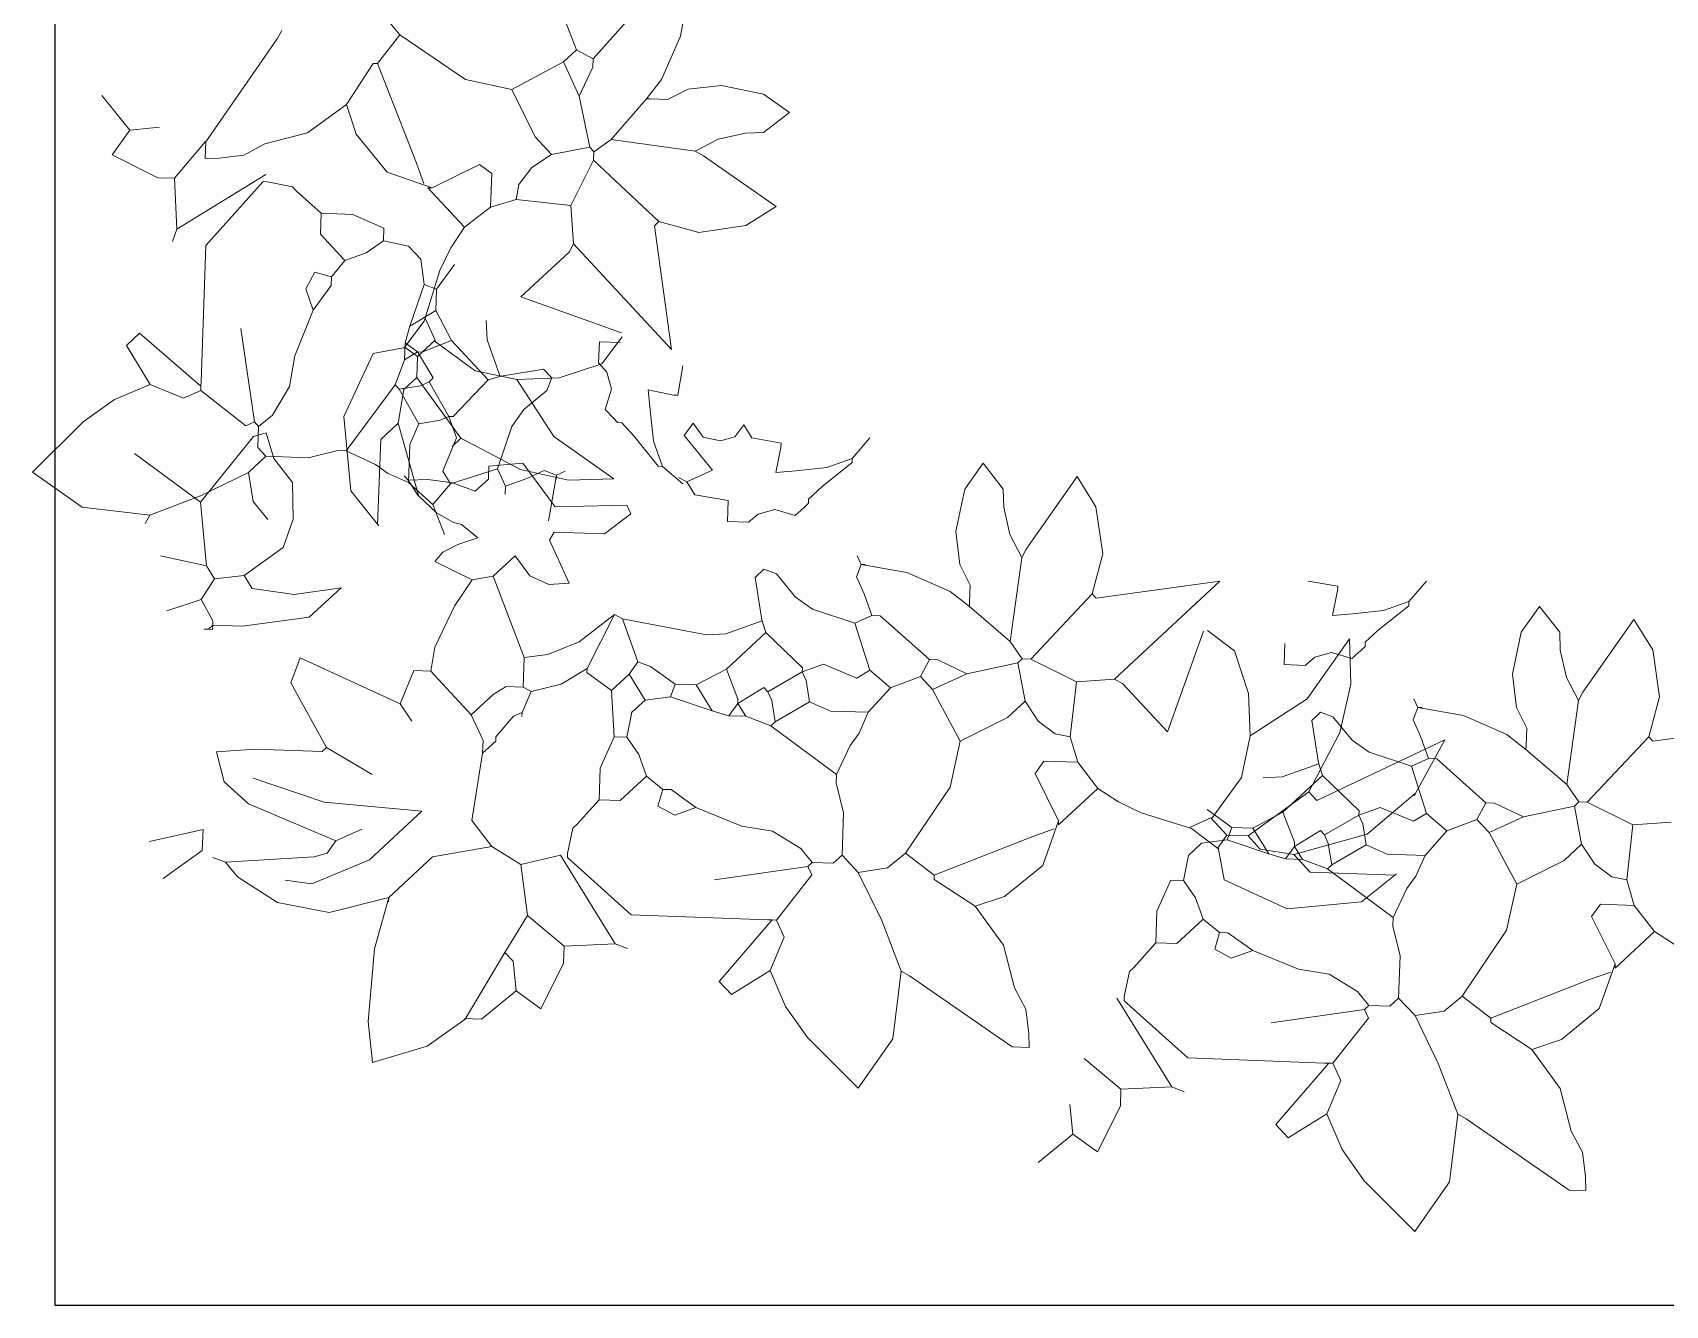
# Model space of a CAD drawing. Header units: millimetres. Extents: x 2667 to 2848, y -1 to 1765.
# Drawn here: x 2765.085 to 2766.111, y 1718.582 to 1719.382 of the extents above; entities that cross this region are included whole.
import ezdxf

# ---------------------------------------------------------------- set-up
doc = ezdxf.new("R2010")
doc.units = ezdxf.units.MM
doc.layers.add('PROIEZIONI', color=145, linetype='Continuous')
doc.layers.add('VERDE_giardino', color=74, linetype='Continuous', lineweight=9)

msp = doc.modelspace()

# ---------------------------------------------------------------- linework, layer by layer
at = {"layer": 'PROIEZIONI'}
msp.add_lwpolyline([(2767.0747, 1718.5819), (2765.0993, 1718.5819), (2765.0993, 1720.8615)], dxfattribs=at)
at = {"layer": 'VERDE_giardino'}
for p, q in [((2765.4923, 1719.3795), (2765.4973, 1719.4083)), ((2765.4374, 1719.3653), (2765.4651, 1719.3962)), ((2765.3159, 1719.3804), (2765.3066, 1719.3917)), ((2765.4197, 1719.3898), (2765.427, 1719.371)), ((2765.194, 1719.3132), (2765.2388, 1719.3779)), ((2765.2388, 1719.3779), (2765.2417, 1719.3831)), ((2765.3019, 1719.3623), (2765.3159, 1719.3804)), ((2765.3159, 1719.3804), (2765.3573, 1719.3523)), ((2765.4804, 1719.3523), (2765.4923, 1719.3795)), ((2765.4188, 1719.3633), (2765.427, 1719.371)), ((2765.427, 1719.371), (2765.4374, 1719.3653)), ((2765.4372, 1719.36), (2765.4374, 1719.3653)), ((2765.2824, 1719.3365), (2765.2993, 1719.3624)), ((2765.2993, 1719.3624), (2765.3019, 1719.3623)), ((2765.3019, 1719.3623), (2765.3262, 1719.3004)), ((2765.3863, 1719.346), (2765.4188, 1719.3633)), ((2765.4188, 1719.3633), (2765.4286, 1719.3418)), ((2765.4286, 1719.3418), (2765.4372, 1719.36)), ((2765.3573, 1719.3523), (2765.3863, 1719.346)), ((2765.3863, 1719.346), (2765.4011, 1719.3162)), ((2765.471, 1719.3402), (2765.4804, 1719.3523)), ((2765.4972, 1719.3462), (2765.4842, 1719.3397)), ((2765.5182, 1719.3486), (2765.4972, 1719.3462)), ((2765.5446, 1719.3431), (2765.5182, 1719.3486)), ((2765.1463, 1719.3204), (2765.1286, 1719.3422)), ((2765.2579, 1719.3188), (2765.2824, 1719.3365)), ((2765.2886, 1719.318), (2765.2824, 1719.3365)), ((2765.4286, 1719.3418), (2765.4354, 1719.3097)), ((2765.4488, 1719.3145), (2765.471, 1719.3402)), ((2765.471, 1719.3402), (2765.4736, 1719.3401)), ((2765.4842, 1719.3397), (2765.4736, 1719.3401)), ((2765.5609, 1719.3316), (2765.5446, 1719.3431)), ((2765.5609, 1719.3316), (2765.5445, 1719.319)), ((2765.1463, 1719.3204), (2765.1352, 1719.3049)), ((2765.1463, 1719.3204), (2765.165, 1719.3223)), ((2765.2311, 1719.3118), (2765.2579, 1719.3188)), ((2765.3081, 1719.2941), (2765.2886, 1719.318)), ((2765.4011, 1719.3162), (2765.4113, 1719.3052)), ((2765.4379, 1719.3069), (2765.4488, 1719.3145)), ((2765.4488, 1719.3145), (2765.5016, 1719.3073)), ((2765.5016, 1719.3073), (2765.516, 1719.3147)), ((2765.516, 1719.3147), (2765.5333, 1719.3186)), ((2765.5333, 1719.3186), (2765.5445, 1719.319)), ((2765.1352, 1719.3049), (2765.1638, 1719.2905)), ((2765.1744, 1719.2902), (2765.1939, 1719.3133)), ((2765.1936, 1719.3026), (2765.194, 1719.3132)), ((2765.2179, 1719.3047), (2765.2025, 1719.3029)), ((2765.2311, 1719.3118), (2765.2179, 1719.3047)), ((2765.4113, 1719.3052), (2765.3989, 1719.2969)), ((2765.4113, 1719.3052), (2765.4354, 1719.3097)), ((2765.4354, 1719.3097), (2765.4379, 1719.3069)), ((2765.4377, 1719.3016), (2765.4379, 1719.3069)), ((2765.5016, 1719.3073), (2765.5068, 1719.3044)), ((2765.5068, 1719.3044), (2765.5525, 1719.2724)), ((2765.2025, 1719.3029), (2765.1936, 1719.3026)), ((2765.3363, 1719.2841), (2765.3081, 1719.2941)), ((2765.3262, 1719.3004), (2765.331, 1719.2869)), ((2765.3363, 1719.2841), (2765.366, 1719.2989)), ((2765.366, 1719.2989), (2765.3737, 1719.2933)), ((2765.3737, 1719.2933), (2765.373, 1719.2721)), ((2765.3989, 1719.2969), (2765.3908, 1719.2862)), ((2765.4234, 1719.273), (2765.4377, 1719.3016)), ((2765.4377, 1719.3016), (2765.4788, 1719.263)), ((2765.1638, 1719.2905), (2765.1744, 1719.2902)), ((2765.1744, 1719.2902), (2765.1759, 1719.2583)), ((2765.1759, 1719.2583), (2765.2317, 1719.2926)), ((2765.2301, 1719.2881), (2765.1941, 1719.248)), ((2765.2327, 1719.288), (2765.2301, 1719.2881)), ((2765.2327, 1719.288), (2765.2485, 1719.2848)), ((2765.2485, 1719.2848), (2765.2511, 1719.2821)), ((2765.3336, 1719.2842), (2765.3566, 1719.2595)), ((2765.3336, 1719.2842), (2765.3363, 1719.2841)), ((2765.3908, 1719.2862), (2765.3891, 1719.2769)), ((2765.2511, 1719.2821), (2765.2665, 1719.2682)), ((2765.373, 1719.2721), (2765.3891, 1719.2769)), ((2765.3891, 1719.2769), (2765.4234, 1719.273)), ((2765.4234, 1719.273), (2765.4252, 1719.249)), ((2765.2665, 1719.2682), (2765.266, 1719.255)), ((2765.2665, 1719.2682), (2765.2864, 1719.2675)), ((2765.2864, 1719.2675), (2765.306, 1719.2588)), ((2765.3566, 1719.2595), (2765.373, 1719.2721)), ((2765.476, 1719.2604), (2765.4788, 1719.263)), ((2765.5039, 1719.2562), (2765.4788, 1719.263)), ((2765.5525, 1719.2724), (2765.5335, 1719.2606)), ((2765.1759, 1719.2583), (2765.173, 1719.2504)), ((2765.266, 1719.255), (2765.2814, 1719.2385)), ((2765.3057, 1719.2509), (2765.306, 1719.2588)), ((2765.3566, 1719.2595), (2765.3481, 1719.2465)), ((2765.4868, 1719.1827), (2765.476, 1719.2604)), ((2765.5335, 1719.2606), (2765.5039, 1719.2562)), ((2765.1941, 1719.248), (2765.191, 1719.1622)), ((2765.2814, 1719.2385), (2765.2948, 1719.2433)), ((2765.2948, 1719.2433), (2765.3057, 1719.2509)), ((2765.3057, 1719.2509), (2765.3215, 1719.2476)), ((2765.3215, 1719.2476), (2765.3292, 1719.2394)), ((2765.3481, 1719.2465), (2765.3411, 1719.2323)), ((2765.3921, 1719.2157), (2765.4224, 1719.2438)), ((2765.4224, 1719.2438), (2765.4252, 1719.249)), ((2765.4252, 1719.249), (2765.4868, 1719.1827)), ((2765.273, 1719.2282), (2765.2814, 1719.2385)), ((2765.3292, 1719.2394), (2765.3312, 1719.2234)), ((2765.3411, 1719.2323), (2765.3313, 1719.2005)), ((2765.3391, 1719.2205), (2765.3503, 1719.236)), ((2765.2568, 1719.2208), (2765.2625, 1719.2312)), ((2765.2616, 1719.2074), (2765.2728, 1719.2229)), ((2765.2625, 1719.2312), (2765.273, 1719.2282)), ((2765.2728, 1719.2229), (2765.273, 1719.2282)), ((2765.3223, 1719.1972), (2765.3312, 1719.2234)), ((2765.3312, 1719.2234), (2765.3391, 1719.2205)), ((2765.2616, 1719.2074), (2765.2568, 1719.2208)), ((2765.3386, 1719.2072), (2765.3391, 1719.2205)), ((2765.4553, 1719.193), (2765.3921, 1719.2157)), ((2765.25, 1719.1786), (2765.2616, 1719.2074)), ((2765.3223, 1719.1972), (2765.3386, 1719.2072)), ((2765.3318, 1719.2022), (2765.3381, 1719.1885)), ((2765.3386, 1719.2072), (2765.3485, 1719.1883)), ((2765.1441, 1719.1851), (2765.1523, 1719.1928)), ((2765.1523, 1719.1928), (2765.1909, 1719.1595)), ((2765.2246, 1719.1371), (2765.2161, 1719.1958)), ((2765.3313, 1719.2005), (2765.3184, 1719.1834)), ((2765.3193, 1719.1867), (2765.3223, 1719.1972)), ((2765.3702, 1719.2008), (2765.3708, 1719.1887)), ((2765.1591, 1719.1607), (2765.1441, 1719.1851)), ((2765.2992, 1719.1801), (2765.3193, 1719.1839)), ((2765.3189, 1719.1761), (2765.3193, 1719.1867)), ((2765.3189, 1719.1761), (2765.327, 1719.1811)), ((2765.3193, 1719.1867), (2765.327, 1719.1811)), ((2765.3193, 1719.1839), (2765.3271, 1719.1783)), ((2765.327, 1719.1811), (2765.337, 1719.1648)), ((2765.327, 1719.1811), (2765.3297, 1719.181)), ((2765.3381, 1719.1885), (2765.3271, 1719.1783)), ((2765.3297, 1719.181), (2765.3485, 1719.1883)), ((2765.3633, 1719.1691), (2765.3375, 1719.1881)), ((2765.3485, 1719.1883), (2765.3715, 1719.1636)), ((2765.3708, 1719.1887), (2765.379, 1719.1657)), ((2765.4409, 1719.1743), (2765.4414, 1719.1875)), ((2765.4414, 1719.1875), (2765.4546, 1719.1871)), ((2765.443, 1719.1735), (2765.4558, 1719.1905)), ((2765.25, 1719.1786), (2765.2467, 1719.1593)), ((2765.2992, 1719.1801), (2765.2808, 1719.1405)), ((2765.313, 1719.1604), (2765.3189, 1719.1761)), ((2765.3266, 1719.165), (2765.3271, 1719.1783)), ((2765.3796, 1719.1659), (2765.4062, 1719.1702)), ((2765.4062, 1719.1702), (2765.4114, 1719.1648)), ((2765.4162, 1719.1648), (2765.443, 1719.1735)), ((2765.446, 1719.1683), (2765.4409, 1719.1743)), ((2765.4906, 1719.1539), (2765.4939, 1719.1724)), ((2765.1366, 1719.1511), (2765.1591, 1719.1607)), ((2765.1591, 1719.1607), (2765.18, 1719.152)), ((2765.1909, 1719.1595), (2765.191, 1719.1622)), ((2765.2823, 1719.119), (2765.313, 1719.1604)), ((2765.313, 1719.1604), (2765.3156, 1719.1576)), ((2765.3156, 1719.1576), (2765.3289, 1719.1598)), ((2765.3184, 1719.1574), (2765.3266, 1719.165)), ((2765.3266, 1719.165), (2765.3544, 1719.1269)), ((2765.3289, 1719.1598), (2765.3343, 1719.1623)), ((2765.337, 1719.1648), (2765.3343, 1719.1623)), ((2765.3343, 1719.1623), (2765.3468, 1719.1406)), ((2765.3494, 1719.1405), (2765.3715, 1719.1636)), ((2765.3896, 1719.1638), (2765.3633, 1719.1691)), ((2765.3715, 1719.1636), (2765.3796, 1719.1659)), ((2765.3896, 1719.1638), (2765.4162, 1719.1648)), ((2765.4128, 1719.1279), (2765.3896, 1719.1638)), ((2765.4114, 1719.1648), (2765.4084, 1719.1569)), ((2765.449, 1719.1577), (2765.446, 1719.1683)), ((2765.117, 1719.1372), (2765.1366, 1719.1511)), ((2765.18, 1719.152), (2765.1908, 1719.1569)), ((2765.1908, 1719.1569), (2765.1909, 1719.1595)), ((2765.1908, 1719.1569), (2765.2192, 1719.1346)), ((2765.2467, 1719.1593), (2765.2359, 1719.1414)), ((2765.3149, 1719.1363), (2765.3184, 1719.1574)), ((2765.3156, 1719.1576), (2765.328, 1719.1359)), ((2765.4084, 1719.1569), (2765.3939, 1719.1448)), ((2765.4451, 1719.1449), (2765.449, 1719.1577)), ((2765.4721, 1719.1572), (2765.4879, 1719.154)), ((2765.4732, 1719.1446), (2765.4721, 1719.1572)), ((2765.4879, 1719.154), (2765.4906, 1719.1539)), ((2765.2359, 1719.1414), (2765.2271, 1719.1343)), ((2765.2808, 1719.1405), (2765.2852, 1719.0937)), ((2765.3414, 1719.1381), (2765.3468, 1719.1406)), ((2765.3468, 1719.1406), (2765.3516, 1719.1271)), ((2765.3468, 1719.1406), (2765.3494, 1719.1405)), ((2765.3939, 1719.1448), (2765.3864, 1719.1342)), ((2765.4502, 1719.1395), (2765.4451, 1719.1449)), ((2765.4502, 1719.1395), (2765.4528, 1719.1367)), ((2765.4753, 1719.125), (2765.4732, 1719.1446)), ((2765.0852, 1719.1055), (2765.117, 1719.1372)), ((2765.2192, 1719.1346), (2765.2246, 1719.1371)), ((2765.224, 1719.1279), (2765.232, 1719.1302)), ((2765.2246, 1719.1371), (2765.2271, 1719.1343)), ((2765.2271, 1719.1343), (2765.2267, 1719.1211)), ((2765.2368, 1719.1141), (2765.232, 1719.1302)), ((2765.304, 1719.126), (2765.3149, 1719.1363)), ((2765.3279, 1719.0902), (2765.3149, 1719.1363)), ((2765.3223, 1719.1229), (2765.328, 1719.1359)), ((2765.328, 1719.1359), (2765.3414, 1719.1381)), ((2765.3864, 1719.1342), (2765.3774, 1719.1076)), ((2765.4528, 1719.1367), (2765.4554, 1719.1366)), ((2765.4554, 1719.1366), (2765.4631, 1719.1284)), ((2765.4947, 1719.1286), (2765.5003, 1719.1364)), ((2765.5067, 1719.1275), (2765.5003, 1719.1364)), ((2765.5321, 1719.1352), (2765.5266, 1719.1277)), ((2765.5371, 1719.1271), (2765.5321, 1719.1352)), ((2765.1906, 1719.0866), (2765.224, 1719.1279)), ((2765.2267, 1719.1211), (2765.2318, 1719.1156)), ((2765.2583, 1719.1146), (2765.277, 1719.1192)), ((2765.277, 1719.1192), (2765.2823, 1719.119)), ((2765.2823, 1719.119), (2765.3006, 1719.1104)), ((2765.302, 1719.0725), (2765.304, 1719.126)), ((2765.3214, 1719.099), (2765.3223, 1719.1229)), ((2765.3516, 1719.1271), (2765.3429, 1719.1062)), ((2765.3544, 1719.1269), (2765.3489, 1719.1217)), ((2765.3544, 1719.1269), (2765.3917, 1719.1073)), ((2765.4505, 1719.1013), (2765.4128, 1719.1279)), ((2765.4631, 1719.1284), (2765.4783, 1719.1092)), ((2765.481, 1719.1091), (2765.4753, 1719.125)), ((2765.5125, 1719.1067), (2765.4947, 1719.1286)), ((2765.5175, 1719.1252), (2765.5067, 1719.1275)), ((2765.5266, 1719.1277), (2765.5175, 1719.1252)), ((2765.5556, 1719.1237), (2765.5371, 1719.1271)), ((2765.5522, 1719.1053), (2765.5555, 1719.1211)), ((2765.5555, 1719.1211), (2765.5556, 1719.1237)), ((2765.6003, 1719.1141), (2765.6114, 1719.127)), ((2765.1906, 1719.0866), (2765.1493, 1719.1173)), ((2765.2208, 1719.1054), (2765.2318, 1719.1156)), ((2765.2318, 1719.1156), (2765.2583, 1719.1146)), ((2765.2486, 1719.099), (2765.2368, 1719.1141)), ((2765.3006, 1719.1104), (2765.3083, 1719.1048)), ((2765.3719, 1719.1092), (2765.3716, 1719.1012)), ((2765.3719, 1719.1092), (2765.3932, 1719.1111)), ((2765.3932, 1719.1111), (2765.4135, 1719.0838)), ((2765.4783, 1719.1092), (2765.481, 1719.1091)), ((2765.481, 1719.1091), (2765.4938, 1719.0981)), ((2765.5844, 1719.1085), (2765.5648, 1719.1063)), ((2765.5811, 1719.0963), (2765.6002, 1719.1115)), ((2765.6003, 1719.1141), (2765.5844, 1719.1085)), ((2765.6002, 1719.1115), (2765.6003, 1719.1141)), ((2765.6825, 1719.1112), (2765.671, 1719.0949)), ((2765.6825, 1719.1112), (2765.6951, 1719.0948)), ((2765.1163, 1719.0836), (2765.0852, 1719.1055)), ((2765.2208, 1719.1054), (2765.1906, 1719.0907)), ((2765.2237, 1719.087), (2765.2208, 1719.1054)), ((2765.249, 1719.076), (2765.2486, 1719.099)), ((2765.3083, 1719.1048), (2765.3214, 1719.099)), ((2765.3212, 1719.1004), (2765.3186, 1719.1032)), ((2765.3335, 1719.101), (2765.3212, 1719.1004)), ((2765.3212, 1719.1004), (2765.3273, 1719.091)), ((2765.3214, 1719.099), (2765.3368, 1719.0852)), ((2765.349, 1719.0989), (2765.3335, 1719.101)), ((2765.3429, 1719.1062), (2765.3479, 1719.0981)), ((2765.3479, 1719.0981), (2765.3774, 1719.1076)), ((2765.3634, 1719.0936), (2765.349, 1719.0989)), ((2765.3716, 1719.1012), (2765.3634, 1719.0936)), ((2765.3774, 1719.1076), (2765.3823, 1719.0968)), ((2765.3823, 1719.0968), (2765.3958, 1719.1016)), ((2765.3917, 1719.1073), (2765.422, 1719.1004)), ((2765.3958, 1719.1016), (2765.4066, 1719.1065)), ((2765.4066, 1719.1065), (2765.4144, 1719.1036)), ((2765.4094, 1719.0749), (2765.4144, 1719.1036)), ((2765.4143, 1719.101), (2765.4144, 1719.1036)), ((2765.4144, 1719.1036), (2765.4198, 1719.1061)), ((2765.422, 1719.1004), (2765.4505, 1719.1013)), ((2765.4911, 1719.1022), (2765.4963, 1719.0994)), ((2765.4963, 1719.0994), (2765.5125, 1719.1067)), ((2765.5013, 1719.0912), (2765.4963, 1719.0994)), ((2765.5648, 1719.1063), (2765.5522, 1719.1053)), ((2765.7097, 1719.0571), (2765.7417, 1719.1028)), ((2765.7417, 1719.1028), (2765.7535, 1719.0838)), ((2765.1906, 1719.0907), (2765.1588, 1719.0784)), ((2765.2852, 1719.0937), (2765.3028, 1719.0717)), ((2765.3273, 1719.091), (2765.3391, 1719.0799)), ((2765.3368, 1719.0852), (2765.3479, 1719.0981)), ((2765.3821, 1719.0915), (2765.3823, 1719.0968)), ((2765.5224, 1719.0878), (2765.5013, 1719.0912)), ((2765.5728, 1719.086), (2765.5729, 1719.0886)), ((2765.5729, 1719.0886), (2765.5811, 1719.0963)), ((2765.671, 1719.0949), (2765.6655, 1719.0685)), ((2765.6955, 1719.0835), (2765.6951, 1719.0948)), ((2765.1588, 1719.0784), (2765.1163, 1719.0836)), ((2765.1559, 1719.0732), (2765.1588, 1719.0784)), ((2765.1945, 1719.0467), (2765.1906, 1719.0866)), ((2765.233, 1719.0757), (2765.2237, 1719.087)), ((2765.3368, 1719.0852), (2765.3441, 1719.0664)), ((2765.3391, 1719.0799), (2765.3496, 1719.0739)), ((2765.4135, 1719.0838), (2765.4586, 1719.0848)), ((2765.4447, 1719.0667), (2765.4611, 1719.0794)), ((2765.4611, 1719.0794), (2765.4586, 1719.0848)), ((2765.5219, 1719.0745), (2765.5224, 1719.0878)), ((2765.5412, 1719.0792), (2765.5352, 1719.0741)), ((2765.5517, 1719.0821), (2765.5412, 1719.0792)), ((2765.5645, 1719.0783), (2765.5517, 1719.0821)), ((2765.57, 1719.0834), (2765.5645, 1719.0783)), ((2765.57, 1719.0834), (2765.5728, 1719.086)), ((2765.6994, 1719.0663), (2765.6955, 1719.0835)), ((2765.7535, 1719.0838), (2765.7579, 1719.0542)), ((2765.2427, 1719.0582), (2765.249, 1719.076)), ((2765.3496, 1719.0739), (2765.3547, 1719.0727)), ((2765.3547, 1719.0727), (2765.365, 1719.0643)), ((2765.41, 1719.0627), (2765.4129, 1719.0679)), ((2765.4129, 1719.0679), (2765.4447, 1719.0667)), ((2765.5352, 1719.0741), (2765.5219, 1719.0745)), ((2765.6655, 1719.0685), (2765.6679, 1719.0475)), ((2765.2181, 1719.0405), (2765.2427, 1719.0582)), ((2765.3525, 1719.06), (2765.343, 1719.0552)), ((2765.365, 1719.0643), (2765.3525, 1719.06)), ((2765.4223, 1719.0357), (2765.41, 1719.0627)), ((2765.7069, 1719.0519), (2765.6994, 1719.0663)), ((2765.1945, 1719.0467), (2765.1655, 1719.053)), ((2765.343, 1719.0552), (2765.3379, 1719.0494)), ((2765.3614, 1719.0379), (2765.3379, 1719.0494)), ((2765.3747, 1719.0401), (2765.3884, 1719.0529)), ((2765.3884, 1719.0529), (2765.3976, 1719.0404)), ((2765.6029, 1719.0397), (2765.6059, 1719.0476)), ((2765.6059, 1719.0476), (2765.6034, 1719.053)), ((2765.6346, 1719.0425), (2765.6059, 1719.0476)), ((2765.6085, 1719.0475), (2765.6059, 1719.0476)), ((2765.6679, 1719.0475), (2765.6744, 1719.0345)), ((2765.6996, 1718.9991), (2765.7069, 1719.0519)), ((2765.7069, 1719.0519), (2765.7097, 1719.0571)), ((2765.7579, 1719.0542), (2765.7511, 1719.029)), ((2765.1911, 1719.0256), (2765.1995, 1719.0385)), ((2765.1995, 1719.0385), (2765.1945, 1719.0467)), ((2765.1995, 1719.0385), (2765.2181, 1719.0405)), ((2765.2232, 1719.0324), (2765.2181, 1719.0405)), ((2765.3614, 1719.0379), (2765.3506, 1719.0217)), ((2765.3614, 1719.0379), (2765.3747, 1719.0401)), ((2765.3941, 1718.989), (2765.3747, 1719.0401)), ((2765.3976, 1719.0404), (2765.4096, 1719.0349)), ((2765.5392, 1719.0394), (2765.5447, 1719.0445)), ((2765.5435, 1719.0127), (2765.5392, 1719.0394)), ((2765.5447, 1719.0445), (2765.5526, 1719.0416)), ((2765.5526, 1719.0416), (2765.5647, 1719.027)), ((2765.6078, 1719.029), (2765.6029, 1719.0397)), ((2765.6618, 1719.0306), (2765.6346, 1719.0425)), ((2765.8314, 1719.0371), (2765.7537, 1719.0263)), ((2765.7651, 1718.9755), (2765.8314, 1719.0371)), ((2765.9054, 1719.0338), (2765.8869, 1719.0371)), ((2765.9502, 1719.0242), (2765.9612, 1719.0371)), ((2765.2496, 1719.0287), (2765.2232, 1719.0324)), ((2765.2496, 1719.0287), (2765.2791, 1719.0328)), ((2765.2791, 1719.0328), (2765.2589, 1719.0143)), ((2765.4096, 1719.0349), (2765.4223, 1719.0357)), ((2765.5647, 1719.027), (2765.5753, 1719.0195)), ((2765.6126, 1719.0155), (2765.6078, 1719.029)), ((2765.6739, 1719.0212), (2765.6618, 1719.0306)), ((2765.6744, 1719.0345), (2765.674, 1719.0239)), ((2765.7125, 1718.988), (2765.7511, 1719.029)), ((2765.7537, 1719.0263), (2765.7511, 1719.029)), ((2765.9021, 1719.0154), (2765.9053, 1719.0312)), ((2765.9053, 1719.0312), (2765.9054, 1719.0338)), ((2765.1696, 1719.0184), (2765.1911, 1719.0256)), ((2765.1985, 1719.012), (2765.1911, 1719.0256)), ((2765.3506, 1719.0217), (2765.3379, 1718.9956)), ((2765.5753, 1719.0195), (2765.6019, 1719.0106)), ((2765.6739, 1719.0212), (2765.674, 1719.0239)), ((2765.6996, 1718.9991), (2765.6739, 1719.0212)), ((2765.9147, 1719.0164), (2765.9021, 1719.0154)), ((2765.9343, 1719.0186), (2765.9147, 1719.0164)), ((2765.9309, 1719.0063), (2765.9501, 1719.0216)), ((2765.9502, 1719.0242), (2765.9343, 1719.0186)), ((2765.9501, 1719.0216), (2765.9502, 1719.0242)), ((2766.0323, 1719.0212), (2766.0208, 1719.005)), ((2766.0323, 1719.0212), (2766.045, 1719.0049)), ((2765.1957, 1719.0068), (2765.193, 1719.0069)), ((2765.1957, 1719.0068), (2765.1984, 1719.0094)), ((2765.1983, 1719.0067), (2765.1957, 1719.0068)), ((2765.1983, 1719.0067), (2765.1984, 1719.0094)), ((2765.1984, 1719.0094), (2765.1985, 1719.012)), ((2765.1984, 1719.0094), (2765.217, 1719.0087)), ((2765.2589, 1719.0143), (2765.217, 1719.0087)), ((2765.4508, 1719.0161), (2765.4287, 1718.999)), ((2765.4336, 1718.9822), (2765.4508, 1719.0161)), ((2765.456, 1719.0133), (2765.4508, 1719.0161)), ((2765.456, 1719.0133), (2765.5087, 1719.0034)), ((2765.4656, 1718.9864), (2765.456, 1719.0133)), ((2765.5208, 1719.0039), (2765.5437, 1719.0121)), ((2765.5459, 1719.0047), (2765.5435, 1719.0127)), ((2765.6019, 1719.0106), (2765.6126, 1719.0155)), ((2765.6114, 1718.9811), (2765.6019, 1719.0106)), ((2765.6179, 1719.0153), (2765.6126, 1719.0155)), ((2765.6488, 1718.9877), (2765.6179, 1719.0153)), ((2765.8406, 1718.9932), (2765.8236, 1719.0061)), ((2765.9227, 1718.9987), (2765.9309, 1719.0063)), ((2766.0595, 1718.9672), (2766.0915, 1719.0129)), ((2766.0915, 1719.0129), (2766.1034, 1718.9939)), ((2765.3379, 1718.9956), (2765.3354, 1718.9805)), ((2765.4287, 1718.999), (2765.4089, 1718.991)), ((2765.5087, 1719.0034), (2765.5208, 1719.0039)), ((2765.5212, 1718.9817), (2765.5459, 1719.0047)), ((2765.569, 1718.9826), (2765.5459, 1719.0047)), ((2765.7072, 1718.9882), (2765.6996, 1718.9991)), ((2765.8211, 1719.0056), (2765.7984, 1718.9424)), ((2765.8718, 1718.9846), (2765.8722, 1718.9979)), ((2765.9128, 1719.0008), (2765.8862, 1718.963)), ((2765.9137, 1718.9722), (2765.9128, 1719.0008)), ((2765.9199, 1718.9935), (2765.9226, 1718.996)), ((2765.9226, 1718.996), (2765.9227, 1718.9987)), ((2766.0208, 1719.005), (2766.0153, 1718.9786)), ((2766.0453, 1718.9936), (2766.045, 1719.0049)), ((2765.2534, 1718.9888), (2765.2475, 1718.9731)), ((2765.3161, 1718.96), (2765.2534, 1718.9888)), ((2765.3934, 1718.9704), (2765.3941, 1718.989)), ((2765.4089, 1718.991), (2765.3941, 1718.989)), ((2765.46, 1718.9786), (2765.4656, 1718.9864)), ((2765.4735, 1718.9834), (2765.4656, 1718.9864)), ((2765.6431, 1718.9772), (2765.6488, 1718.9877)), ((2765.6541, 1718.9875), (2765.6488, 1718.9877)), ((2765.6723, 1718.9788), (2765.6541, 1718.9875)), ((2765.6723, 1718.9788), (2765.7044, 1718.9856)), ((2765.7044, 1718.9856), (2765.7072, 1718.9882)), ((2765.7089, 1718.9616), (2765.7044, 1718.9856)), ((2765.7125, 1718.988), (2765.7072, 1718.9882)), ((2765.7412, 1718.9737), (2765.7125, 1718.988)), ((2765.8494, 1718.9664), (2765.8406, 1718.9932)), ((2765.891, 1718.9893), (2765.885, 1718.9841)), ((2765.9016, 1718.9922), (2765.891, 1718.9893)), ((2765.9144, 1718.9884), (2765.9016, 1718.9922)), ((2765.9199, 1718.9935), (2765.9144, 1718.9884)), ((2766.0492, 1718.9764), (2766.0453, 1718.9936)), ((2766.1034, 1718.9939), (2766.1077, 1718.9643)), ((2765.3161, 1718.96), (2765.3248, 1718.9809)), ((2765.3248, 1718.9809), (2765.3354, 1718.9805)), ((2765.3609, 1718.953), (2765.3354, 1718.9805)), ((2765.4173, 1718.9722), (2765.4336, 1718.9822)), ((2765.4335, 1718.9796), (2765.4336, 1718.9822)), ((2765.4491, 1718.9684), (2765.4335, 1718.9796)), ((2765.4491, 1718.9684), (2765.46, 1718.9786)), ((2765.4701, 1718.9623), (2765.46, 1718.9786)), ((2765.489, 1718.9722), (2765.4735, 1718.9834)), ((2765.5022, 1718.9718), (2765.5212, 1718.9817)), ((2765.5285, 1718.9628), (2765.5212, 1718.9817)), ((2765.5472, 1718.9675), (2765.5689, 1718.98)), ((2765.5689, 1718.98), (2765.5823, 1718.9848)), ((2765.5689, 1718.98), (2765.569, 1718.9826)), ((2765.5713, 1718.9746), (2765.5689, 1718.98)), ((2765.5823, 1718.9848), (2765.6032, 1718.976)), ((2765.6032, 1718.976), (2765.6114, 1718.9811)), ((2765.6243, 1718.97), (2765.6114, 1718.9811)), ((2765.6243, 1718.97), (2765.6431, 1718.9772)), ((2765.6508, 1718.969), (2765.6431, 1718.9772)), ((2765.6508, 1718.969), (2765.6723, 1718.9788)), ((2765.7412, 1718.9737), (2765.7651, 1718.9755)), ((2765.7703, 1718.9726), (2765.7651, 1718.9755)), ((2765.885, 1718.9841), (2765.8718, 1718.9846)), ((2766.0153, 1718.9786), (2766.0177, 1718.9576)), ((2766.0567, 1718.962), (2766.0492, 1718.9764)), ((2765.2699, 1718.9325), (2765.2475, 1718.9731)), ((2765.3609, 1718.953), (2765.3746, 1718.9658)), ((2765.3746, 1718.9658), (2765.3828, 1718.9708)), ((2765.3828, 1718.9708), (2765.3934, 1718.9704)), ((2765.3928, 1718.9545), (2765.3986, 1718.9676)), ((2765.3986, 1718.9676), (2765.3934, 1718.9704)), ((2765.3986, 1718.9676), (2765.4173, 1718.9722)), ((2765.4506, 1718.9391), (2765.4491, 1718.9684)), ((2765.4861, 1718.9644), (2765.489, 1718.9722)), ((2765.5022, 1718.9718), (2765.489, 1718.9722)), ((2765.5123, 1718.9555), (2765.5022, 1718.9718)), ((2765.5284, 1718.9602), (2765.5447, 1718.9702)), ((2765.5447, 1718.9702), (2765.5472, 1718.9675)), ((2765.5497, 1718.9621), (2765.5472, 1718.9675)), ((2765.5735, 1718.9612), (2765.5713, 1718.9746)), ((2765.6104, 1718.9546), (2765.6243, 1718.97)), ((2765.6681, 1718.9365), (2765.6508, 1718.969)), ((2765.7372, 1718.9393), (2765.7412, 1718.9737)), ((2765.7984, 1718.9424), (2765.7703, 1718.9726)), ((2765.8503, 1718.9399), (2765.8494, 1718.9664)), ((2765.9068, 1718.9419), (2765.9137, 1718.9722)), ((2766.0567, 1718.962), (2766.0595, 1718.9672)), ((2765.3161, 1718.96), (2765.3236, 1718.9491)), ((2765.4586, 1718.9389), (2765.4618, 1718.9547)), ((2765.4618, 1718.9547), (2765.4701, 1718.9623)), ((2765.4701, 1718.9623), (2765.4861, 1718.9644)), ((2765.5123, 1718.9555), (2765.4861, 1718.9644)), ((2765.5228, 1718.9524), (2765.5123, 1718.9555)), ((2765.5228, 1718.9524), (2765.5284, 1718.9602)), ((2765.5284, 1718.9602), (2765.5285, 1718.9628)), ((2765.5334, 1718.9521), (2765.5284, 1718.9602)), ((2765.5518, 1718.9487), (2765.5497, 1718.9621)), ((2765.5518, 1718.9487), (2765.5735, 1718.9612)), ((2765.5866, 1718.9554), (2765.5735, 1718.9612)), ((2765.6104, 1718.9546), (2765.5866, 1718.9554)), ((2765.6046, 1718.9415), (2765.6104, 1718.9546)), ((2765.6979, 1718.9514), (2765.7089, 1718.9616)), ((2765.7089, 1718.9616), (2765.7172, 1718.9491)), ((2765.8862, 1718.963), (2765.8503, 1718.9399)), ((2765.8891, 1718.9495), (2765.8946, 1718.9546)), ((2765.8946, 1718.9546), (2765.9024, 1718.9517)), ((2765.9528, 1718.9498), (2765.9557, 1718.9577)), ((2765.9557, 1718.9577), (2765.9532, 1718.9631)), ((2765.9844, 1718.9526), (2765.9557, 1718.9577)), ((2765.9584, 1718.9576), (2765.9557, 1718.9577)), ((2766.0177, 1718.9576), (2766.0242, 1718.9446)), ((2766.0495, 1718.9092), (2766.0567, 1718.962)), ((2766.1077, 1718.9643), (2766.101, 1718.9391)), ((2765.3683, 1718.9368), (2765.3609, 1718.953)), ((2765.3763, 1718.9392), (2765.3874, 1718.9521)), ((2765.3874, 1718.9521), (2765.3928, 1718.9545)), ((2765.3927, 1718.9519), (2765.3928, 1718.9545)), ((2765.5334, 1718.9521), (2765.5228, 1718.9524)), ((2765.5491, 1718.9462), (2765.5334, 1718.9521)), ((2765.5491, 1718.9462), (2765.5518, 1718.9487)), ((2765.5904, 1718.9155), (2765.5491, 1718.9462)), ((2765.6681, 1718.9365), (2765.6979, 1718.9514)), ((2765.7172, 1718.9491), (2765.7279, 1718.9411)), ((2765.8934, 1718.9228), (2765.8891, 1718.9495)), ((2765.9024, 1718.9517), (2765.9145, 1718.9371)), ((2765.9577, 1718.939), (2765.9528, 1718.9498)), ((2766.0117, 1718.9407), (2765.9844, 1718.9526)), ((2766.0242, 1718.9446), (2766.0238, 1718.934)), ((2766.1813, 1718.9472), (2766.1035, 1718.9364)), ((2765.368, 1718.9289), (2765.3683, 1718.9368)), ((2765.368, 1718.9289), (2765.3762, 1718.9365)), ((2765.3762, 1718.9365), (2765.3763, 1718.9392)), ((2765.4419, 1718.9196), (2765.4506, 1718.9391)), ((2765.4586, 1718.9389), (2765.4506, 1718.9391)), ((2765.4662, 1718.928), (2765.4586, 1718.9389)), ((2765.5991, 1718.9337), (2765.6046, 1718.9415)), ((2765.6618, 1718.9076), (2765.6681, 1718.9365)), ((2765.7279, 1718.9411), (2765.7372, 1718.9393)), ((2765.742, 1718.9232), (2765.7372, 1718.9393)), ((2765.8503, 1718.9399), (2765.845, 1718.9136)), ((2765.8872, 1718.9047), (2765.9068, 1718.9419)), ((2765.8924, 1718.8992), (2765.9727, 1718.9373)), ((2765.9145, 1718.9371), (2765.9251, 1718.9296)), ((2765.9535, 1718.9022), (2765.9727, 1718.9373)), ((2765.9625, 1718.9256), (2765.9577, 1718.939)), ((2766.0237, 1718.9313), (2766.0117, 1718.9407)), ((2766.0623, 1718.8981), (2766.101, 1718.9391)), ((2766.1035, 1718.9364), (2766.101, 1718.9391)), ((2765.2248, 1718.9315), (2765.2008, 1718.9297)), ((2765.2008, 1718.9297), (2765.2055, 1718.9109)), ((2765.2672, 1718.9299), (2765.2248, 1718.9315)), ((2765.2699, 1718.9325), (2765.2672, 1718.9299)), ((2765.2699, 1718.9325), (2765.2985, 1718.9155)), ((2765.368, 1718.9289), (2765.3612, 1718.8867)), ((2765.471, 1718.9145), (2765.4662, 1718.928)), ((2765.5904, 1718.9155), (2765.5991, 1718.9337)), ((2765.7152, 1718.9162), (2765.7208, 1718.924)), ((2765.7208, 1718.924), (2765.742, 1718.9232)), ((2765.9251, 1718.9296), (2765.9517, 1718.9207)), ((2765.9517, 1718.9207), (2765.9625, 1718.9256)), ((2765.9678, 1718.9254), (2765.9625, 1718.9256)), ((2765.9986, 1718.8977), (2765.9678, 1718.9254)), ((2766.0237, 1718.9313), (2766.0238, 1718.934)), ((2766.0495, 1718.9092), (2766.0237, 1718.9313)), ((2765.4412, 1718.8997), (2765.4419, 1718.9196)), ((2765.4545, 1718.8992), (2765.471, 1718.9145)), ((2765.4813, 1718.9062), (2765.471, 1718.9145)), ((2765.5902, 1718.9102), (2765.5904, 1718.9155)), ((2765.73, 1718.8865), (2765.7152, 1718.9162)), ((2765.7546, 1718.9068), (2765.742, 1718.9232)), ((2765.845, 1718.9136), (2765.826, 1718.8877)), ((2765.8586, 1718.9135), (2765.8706, 1718.914)), ((2765.8706, 1718.914), (2765.8936, 1718.9222)), ((2765.871, 1718.8918), (2765.8958, 1718.9148)), ((2765.8958, 1718.9148), (2765.8934, 1718.9228)), ((2765.9188, 1718.8927), (2765.8958, 1718.9148)), ((2765.9612, 1718.8911), (2765.9517, 1718.9207)), ((2765.2209, 1718.8971), (2765.2055, 1718.9109)), ((2765.2237, 1718.9133), (2765.2685, 1718.8981)), ((2765.4782, 1718.8957), (2765.4813, 1718.9062)), ((2765.4866, 1718.906), (2765.4813, 1718.9062)), ((2765.5021, 1718.8948), (2765.4866, 1718.906)), ((2765.5949, 1718.8914), (2765.5902, 1718.9102)), ((2765.6337, 1718.8661), (2765.6618, 1718.9076)), ((2765.7299, 1718.8839), (2765.7546, 1718.9068)), ((2765.7546, 1718.9068), (2765.7676, 1718.8984)), ((2765.8491, 1718.8769), (2765.8872, 1718.9047)), ((2765.8872, 1718.9047), (2765.8924, 1718.8992)), ((2765.954, 1718.9035), (2765.9239, 1718.8781)), ((2766.057, 1718.8983), (2766.0495, 1718.9092)), ((2765.2549, 1718.8826), (2765.2209, 1718.8971)), ((2765.2685, 1718.8981), (2765.3298, 1718.8925)), ((2765.4274, 1718.8843), (2765.4412, 1718.8997)), ((2765.4412, 1718.8997), (2765.4545, 1718.8992)), ((2765.4887, 1718.89), (2765.4782, 1718.8957)), ((2765.5021, 1718.8948), (2765.4887, 1718.89)), ((2765.5309, 1718.8831), (2765.5021, 1718.8948)), ((2765.7676, 1718.8984), (2765.7818, 1718.8914)), ((2765.8388, 1718.8823), (2765.8233, 1718.8935)), ((2765.9187, 1718.89), (2765.9322, 1718.8948)), ((2765.9322, 1718.8948), (2765.9531, 1718.8861)), ((2765.9929, 1718.8873), (2765.9986, 1718.8977)), ((2766.0039, 1718.8975), (2765.9986, 1718.8977)), ((2766.0222, 1718.8889), (2766.0039, 1718.8975)), ((2766.0222, 1718.8889), (2766.0543, 1718.8957)), ((2766.0543, 1718.8957), (2766.057, 1718.8983)), ((2766.0587, 1718.8717), (2766.0543, 1718.8957)), ((2766.0623, 1718.8981), (2766.057, 1718.8983)), ((2766.091, 1718.8838), (2766.0623, 1718.8981)), ((2765.3298, 1718.8925), (2765.2969, 1718.862)), ((2765.3738, 1718.8703), (2765.3612, 1718.8867)), ((2765.4247, 1718.8817), (2765.4274, 1718.8843)), ((2765.5309, 1718.8831), (2765.5501, 1718.8799)), ((2765.5939, 1718.8649), (2765.5949, 1718.8914)), ((2765.73, 1718.8865), (2765.72, 1718.8584)), ((2765.7299, 1718.8839), (2765.73, 1718.8865)), ((2765.7818, 1718.8914), (2765.8136, 1718.8815)), ((2765.8119, 1718.8821), (2765.8256, 1718.8883)), ((2765.8256, 1718.8883), (2765.8358, 1718.8773)), ((2765.8521, 1718.8818), (2765.871, 1718.8918)), ((2765.8783, 1718.8729), (2765.871, 1718.8918)), ((2765.8971, 1718.8776), (2765.9187, 1718.89)), ((2765.9187, 1718.89), (2765.9188, 1718.8927)), ((2765.9212, 1718.8846), (2765.9187, 1718.89)), ((2765.9234, 1718.8713), (2765.9212, 1718.8846)), ((2765.9531, 1718.8861), (2765.9612, 1718.8911)), ((2765.9741, 1718.8801), (2765.9612, 1718.8911)), ((2765.9741, 1718.8801), (2765.9929, 1718.8873)), ((2766.0006, 1718.8791), (2765.9929, 1718.8873)), ((2766.0006, 1718.8791), (2766.0222, 1718.8889)), ((2766.0871, 1718.8494), (2766.091, 1718.8838)), ((2766.091, 1718.8838), (2766.1149, 1718.8855)), ((2765.1587, 1718.8735), (2765.1923, 1718.881)), ((2765.1918, 1718.8678), (2765.1923, 1718.881)), ((2765.2758, 1718.8739), (2765.2549, 1718.8826)), ((2765.2702, 1718.8661), (2765.2758, 1718.8739)), ((2765.2758, 1718.8739), (2765.292, 1718.8812)), ((2765.4214, 1718.8659), (2765.4247, 1718.8817)), ((2765.5501, 1718.8799), (2765.568, 1718.869)), ((2765.6518, 1718.8522), (2765.7137, 1718.8765)), ((2765.7137, 1718.8765), (2765.7272, 1718.8813)), ((2765.8136, 1718.8815), (2765.8307, 1718.8687)), ((2765.8199, 1718.8724), (2765.8359, 1718.8745)), ((2765.8302, 1718.8696), (2765.8358, 1718.8773)), ((2765.8491, 1718.8769), (2765.8358, 1718.8773)), ((2765.8359, 1718.8745), (2765.8388, 1718.8823)), ((2765.8621, 1718.8656), (2765.8359, 1718.8745)), ((2765.8521, 1718.8818), (2765.8388, 1718.8823)), ((2765.8567, 1718.8686), (2765.8491, 1718.8769)), ((2765.8621, 1718.8656), (2765.8521, 1718.8818)), ((2765.9239, 1718.8781), (2765.8778, 1718.8652)), ((2765.8782, 1718.8703), (2765.8945, 1718.8803)), ((2765.8782, 1718.8703), (2765.8783, 1718.8729)), ((2765.8945, 1718.8803), (2765.8971, 1718.8776)), ((2765.8995, 1718.8722), (2765.8971, 1718.8776)), ((2765.9603, 1718.8646), (2765.9741, 1718.8801)), ((2766.018, 1718.8466), (2766.0006, 1718.8791)), ((2765.1672, 1718.8501), (2765.1918, 1718.8678)), ((2765.2063, 1718.8605), (2765.1984, 1718.8634)), ((2765.2063, 1718.8605), (2765.2621, 1718.8637)), ((2765.2621, 1718.8637), (2765.2702, 1718.8661)), ((2765.309, 1718.8382), (2765.3364, 1718.8637)), ((2765.3364, 1718.8637), (2765.3738, 1718.8703)), ((2765.3738, 1718.8703), (2765.392, 1718.859)), ((2765.392, 1718.859), (2765.4169, 1718.8648)), ((2765.4512, 1718.8091), (2765.4169, 1718.8648)), ((2765.4214, 1718.8659), (2765.4213, 1718.8633)), ((2765.4213, 1718.8633), (2765.4614, 1718.8273)), ((2765.568, 1718.869), (2765.5751, 1718.8603)), ((2765.5884, 1718.8598), (2765.5939, 1718.8649)), ((2765.6041, 1718.8539), (2765.5939, 1718.8649)), ((2765.6337, 1718.8661), (2765.6224, 1718.8568)), ((2765.6518, 1718.8522), (2765.6337, 1718.8661)), ((2765.8084, 1718.8489), (2765.8117, 1718.8647)), ((2765.8117, 1718.8647), (2765.8199, 1718.8724)), ((2765.834, 1718.8494), (2765.8302, 1718.8696)), ((2765.8778, 1718.8652), (2765.8567, 1718.8686)), ((2765.8726, 1718.8625), (2765.8621, 1718.8656)), ((2765.8726, 1718.8625), (2765.8782, 1718.8703)), ((2765.8832, 1718.8621), (2765.8726, 1718.8625)), ((2765.8881, 1718.8542), (2765.8778, 1718.8652)), ((2765.8832, 1718.8621), (2765.8782, 1718.8703)), ((2765.9017, 1718.8588), (2765.8995, 1718.8722)), ((2765.9017, 1718.8588), (2765.9234, 1718.8713)), ((2765.9364, 1718.8655), (2765.9234, 1718.8713)), ((2765.9603, 1718.8646), (2765.9364, 1718.8655)), ((2765.9545, 1718.8516), (2765.9603, 1718.8646)), ((2766.0477, 1718.8614), (2766.0587, 1718.8717)), ((2766.0587, 1718.8717), (2766.067, 1718.8592)), ((2765.214, 1718.8513), (2765.2063, 1718.8605)), ((2765.2969, 1718.862), (2765.2607, 1718.8469)), ((2765.3961, 1718.827), (2765.392, 1718.859)), ((2765.5724, 1718.8577), (2765.5137, 1718.8493)), ((2765.5526, 1718.824), (2765.5749, 1718.8524)), ((2765.5724, 1718.8577), (2765.5751, 1718.8603)), ((2765.5749, 1718.8524), (2765.5724, 1718.8577)), ((2765.5751, 1718.8603), (2765.5884, 1718.8598)), ((2765.6224, 1718.8568), (2765.6041, 1718.8539)), ((2765.6041, 1718.8539), (2765.6188, 1718.8238)), ((2765.6517, 1718.8496), (2765.6518, 1718.8522)), ((2765.72, 1718.8584), (2765.6961, 1718.8388)), ((2765.8989, 1718.8563), (2765.8832, 1718.8621)), ((2765.9416, 1718.8523), (2765.8881, 1718.8542)), ((2765.8989, 1718.8563), (2765.9017, 1718.8588)), ((2765.9403, 1718.8256), (2765.8989, 1718.8563)), ((2765.9204, 1718.8355), (2765.9424, 1718.853)), ((2766.018, 1718.8466), (2766.0477, 1718.8614)), ((2766.067, 1718.8592), (2766.0777, 1718.8512)), ((2765.239, 1718.8351), (2765.214, 1718.8513)), ((2765.2607, 1718.8469), (2765.244, 1718.8492)), ((2765.6776, 1718.8327), (2765.6517, 1718.8496)), ((2765.7918, 1718.8297), (2765.8005, 1718.8492)), ((2765.8084, 1718.8489), (2765.8005, 1718.8492)), ((2765.816, 1718.838), (2765.8084, 1718.8489)), ((2765.834, 1718.8494), (2765.8736, 1718.8311)), ((2765.9403, 1718.8256), (2765.9489, 1718.8438)), ((2765.9489, 1718.8438), (2765.9545, 1718.8516)), ((2766.0116, 1718.8176), (2766.018, 1718.8466)), ((2766.0777, 1718.8512), (2766.0871, 1718.8494)), ((2766.0918, 1718.8333), (2766.0871, 1718.8494)), ((2765.2715, 1718.8289), (2765.239, 1718.8351)), ((2765.2715, 1718.8289), (2765.309, 1718.8382)), ((2765.3001, 1718.806), (2765.309, 1718.8382)), ((2765.309, 1718.8382), (2765.3089, 1718.8355)), ((2765.6961, 1718.8388), (2765.6776, 1718.8327)), ((2765.6953, 1718.8082), (2765.6776, 1718.8327)), ((2765.8208, 1718.8246), (2765.816, 1718.838)), ((2765.8736, 1718.8311), (2765.9204, 1718.8355)), ((2766.065, 1718.8263), (2766.0706, 1718.8341)), ((2766.0706, 1718.8341), (2766.0918, 1718.8333)), ((2766.1045, 1718.8169), (2766.0918, 1718.8333)), ((2765.382, 1718.8037), (2765.3961, 1718.827)), ((2765.4193, 1718.8076), (2765.3961, 1718.827)), ((2765.4614, 1718.8273), (2765.5473, 1718.8242)), ((2765.5167, 1718.7855), (2765.5499, 1718.8241)), ((2765.5499, 1718.8241), (2765.5473, 1718.8242)), ((2765.5526, 1718.824), (2765.5499, 1718.8241)), ((2765.5575, 1718.8132), (2765.5526, 1718.824)), ((2765.6188, 1718.8238), (2765.631, 1718.7919)), ((2765.7911, 1718.8098), (2765.7918, 1718.8297)), ((2765.8043, 1718.8093), (2765.8208, 1718.8246)), ((2765.8311, 1718.8163), (2765.8208, 1718.8246)), ((2765.9401, 1718.8203), (2765.9403, 1718.8256)), ((2766.0799, 1718.7966), (2766.065, 1718.8263)), ((2765.5488, 1718.7923), (2765.5575, 1718.8132)), ((2765.8281, 1718.8058), (2765.8311, 1718.8163)), ((2765.8364, 1718.8161), (2765.8311, 1718.8163)), ((2765.852, 1718.8049), (2765.8364, 1718.8161)), ((2765.9447, 1718.8015), (2765.9401, 1718.8203)), ((2765.9836, 1718.7762), (2766.0116, 1718.8176)), ((2766.0798, 1718.7939), (2766.1045, 1718.8169)), ((2766.1045, 1718.8169), (2766.1175, 1718.8085)), ((2765.296, 1718.7602), (2765.3001, 1718.806)), ((2765.382, 1718.8037), (2765.357, 1718.7618)), ((2765.3871, 1718.7982), (2765.382, 1718.8037)), ((2765.4189, 1718.797), (2765.4193, 1718.8076)), ((2765.4193, 1718.8076), (2765.4512, 1718.8091)), ((2765.4512, 1718.8091), (2765.4591, 1718.8061)), ((2765.7023, 1718.7814), (2765.6953, 1718.8082)), ((2765.7773, 1718.7943), (2765.7911, 1718.8098)), ((2765.7911, 1718.8098), (2765.8043, 1718.8093)), ((2765.8385, 1718.8001), (2765.8281, 1718.8058)), ((2765.852, 1718.8049), (2765.8385, 1718.8001)), ((2765.8807, 1718.7932), (2765.852, 1718.8049)), ((2765.9437, 1718.775), (2765.9447, 1718.8015)), ((2765.3891, 1718.7795), (2765.3871, 1718.7982)), ((2765.4046, 1718.7683), (2765.4189, 1718.797)), ((2765.5488, 1718.7923), (2765.5244, 1718.7772)), ((2765.5583, 1718.7698), (2765.5488, 1718.7923)), ((2765.631, 1718.7919), (2765.6258, 1718.7495)), ((2765.6362, 1718.7891), (2765.631, 1718.7919)), ((2765.7713, 1718.776), (2765.7745, 1718.7918)), ((2765.7745, 1718.7918), (2765.7773, 1718.7943)), ((2765.8807, 1718.7932), (2765.9, 1718.79)), ((2766.0636, 1718.7866), (2766.077, 1718.7914)), ((2766.0799, 1718.7966), (2766.0698, 1718.7685)), ((2766.0798, 1718.7939), (2766.0799, 1718.7966)), ((2765.5244, 1718.7772), (2765.5167, 1718.7855)), ((2765.7009, 1718.7443), (2765.6362, 1718.7891)), ((2765.7023, 1718.7814), (2765.7094, 1718.7681)), ((2765.9, 1718.79), (2765.9179, 1718.7791)), ((2766.0017, 1718.7623), (2766.0636, 1718.7866)), ((2765.3891, 1718.7795), (2765.3672, 1718.7617)), ((2765.3891, 1718.7795), (2765.4046, 1718.7683)), ((2765.8011, 1718.7192), (2765.7667, 1718.7749)), ((2765.7713, 1718.776), (2765.7712, 1718.7733)), ((2765.7712, 1718.7733), (2765.8113, 1718.7374)), ((2765.9179, 1718.7791), (2765.925, 1718.7704)), ((2765.9223, 1718.7678), (2765.925, 1718.7704)), ((2765.925, 1718.7704), (2765.9382, 1718.7699)), ((2765.9382, 1718.7699), (2765.9437, 1718.775)), ((2765.954, 1718.764), (2765.9437, 1718.775)), ((2765.9836, 1718.7762), (2765.9723, 1718.7669)), ((2766.0017, 1718.7623), (2765.9836, 1718.7762)), ((2765.2987, 1718.7346), (2765.296, 1718.7602)), ((2765.357, 1718.7618), (2765.3332, 1718.7448)), ((2765.3672, 1718.7617), (2765.3566, 1718.7621)), ((2765.5722, 1718.7502), (2765.5583, 1718.7698)), ((2765.7094, 1718.7681), (2765.7112, 1718.7528)), ((2765.9223, 1718.7678), (2765.8636, 1718.7594)), ((2765.9024, 1718.7341), (2765.9247, 1718.7624)), ((2765.9247, 1718.7624), (2765.9223, 1718.7678)), ((2765.9723, 1718.7669), (2765.954, 1718.764)), ((2765.954, 1718.764), (2765.9686, 1718.7339)), ((2766.0016, 1718.7596), (2766.0017, 1718.7623)), ((2766.0275, 1718.7428), (2766.0016, 1718.7596)), ((2766.0698, 1718.7685), (2766.046, 1718.7489)), ((2765.604, 1718.7184), (2765.5722, 1718.7502)), ((2765.6258, 1718.7495), (2765.604, 1718.7184)), ((2765.7112, 1718.7528), (2765.7115, 1718.7439)), ((2765.3332, 1718.7448), (2765.2987, 1718.7346)), ((2765.7115, 1718.7439), (2765.7009, 1718.7443)), ((2766.046, 1718.7489), (2766.0275, 1718.7428)), ((2766.0452, 1718.7182), (2766.0275, 1718.7428)), ((2765.7692, 1718.7177), (2765.746, 1718.7371)), ((2765.8113, 1718.7374), (2765.8971, 1718.7342)), ((2765.8665, 1718.6956), (2765.8998, 1718.7342)), ((2765.8998, 1718.7342), (2765.8971, 1718.7342)), ((2765.9024, 1718.7341), (2765.8998, 1718.7342)), ((2765.9074, 1718.7233), (2765.9024, 1718.7341)), ((2765.9686, 1718.7339), (2765.9809, 1718.702)), ((2765.7692, 1718.7177), (2765.8011, 1718.7192)), ((2765.8011, 1718.7192), (2765.8089, 1718.7162)), ((2765.8986, 1718.7023), (2765.9074, 1718.7233)), ((2765.7688, 1718.7071), (2765.7692, 1718.7177)), ((2766.0521, 1718.6914), (2766.0452, 1718.7182)), ((2765.7389, 1718.6896), (2765.737, 1718.7082)), ((2765.7545, 1718.6784), (2765.7688, 1718.7071)), ((2765.8986, 1718.7023), (2765.8742, 1718.6873)), ((2765.9082, 1718.6799), (2765.8986, 1718.7023)), ((2765.9809, 1718.702), (2765.9757, 1718.6596)), ((2765.9861, 1718.6992), (2765.9809, 1718.702)), ((2766.0508, 1718.6544), (2765.9861, 1718.6992)), ((2765.7389, 1718.6896), (2765.7171, 1718.6718)), ((2765.7389, 1718.6896), (2765.7545, 1718.6784)), ((2765.8742, 1718.6873), (2765.8665, 1718.6956)), ((2766.0521, 1718.6914), (2766.0592, 1718.6782)), ((2765.9221, 1718.6602), (2765.9082, 1718.6799)), ((2766.0592, 1718.6782), (2766.0611, 1718.6628)), ((2765.9538, 1718.6284), (2765.9221, 1718.6602)), ((2765.9757, 1718.6596), (2765.9538, 1718.6284)), ((2766.0611, 1718.6628), (2766.0614, 1718.654)), ((2766.0614, 1718.654), (2766.0508, 1718.6544))]:
    msp.add_line(p, q, dxfattribs=at)
for centre, start, end in [((2765.1941, 1719.248), 137.7572, 177.5602), ((2765.2992, 1719.1801), 100.7175, 155.4465), ((2765.834, 1718.8494), 190.7175, 245.4465), ((2765.4614, 1718.8273), 227.7572, 267.5602), ((2765.8113, 1718.7374), 227.7572, 267.5602)]:
    msp.add_arc(centre, 0.000000331, start, end, dxfattribs=at)

doc.saveas('drawing.dxf')
